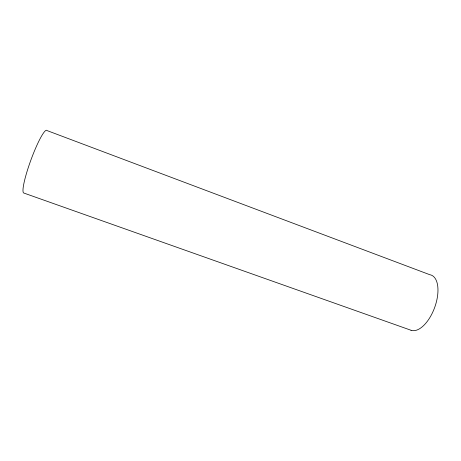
<?xml version="1.0" encoding="UTF-8"?>
<svg xmlns="http://www.w3.org/2000/svg" width="461" height="461" viewBox="0 0 461 461"><rect width="100%" height="100%" fill="white"/><g stroke="black" fill="none" stroke-linecap="round" stroke-linejoin="round"><path stroke-width="0.69" d="M411.045 330.266L23.793 193.026A33.399 4.639 -69.9 0 1 31.469 158.509A33.399 4.639 -69.9 0 1 47.097 130.596L429.825 274.716A29.377 14.435 -69.9 0 1 435.109 306.237A29.377 14.435 -69.9 0 1 411.045 330.266"/></g></svg>
